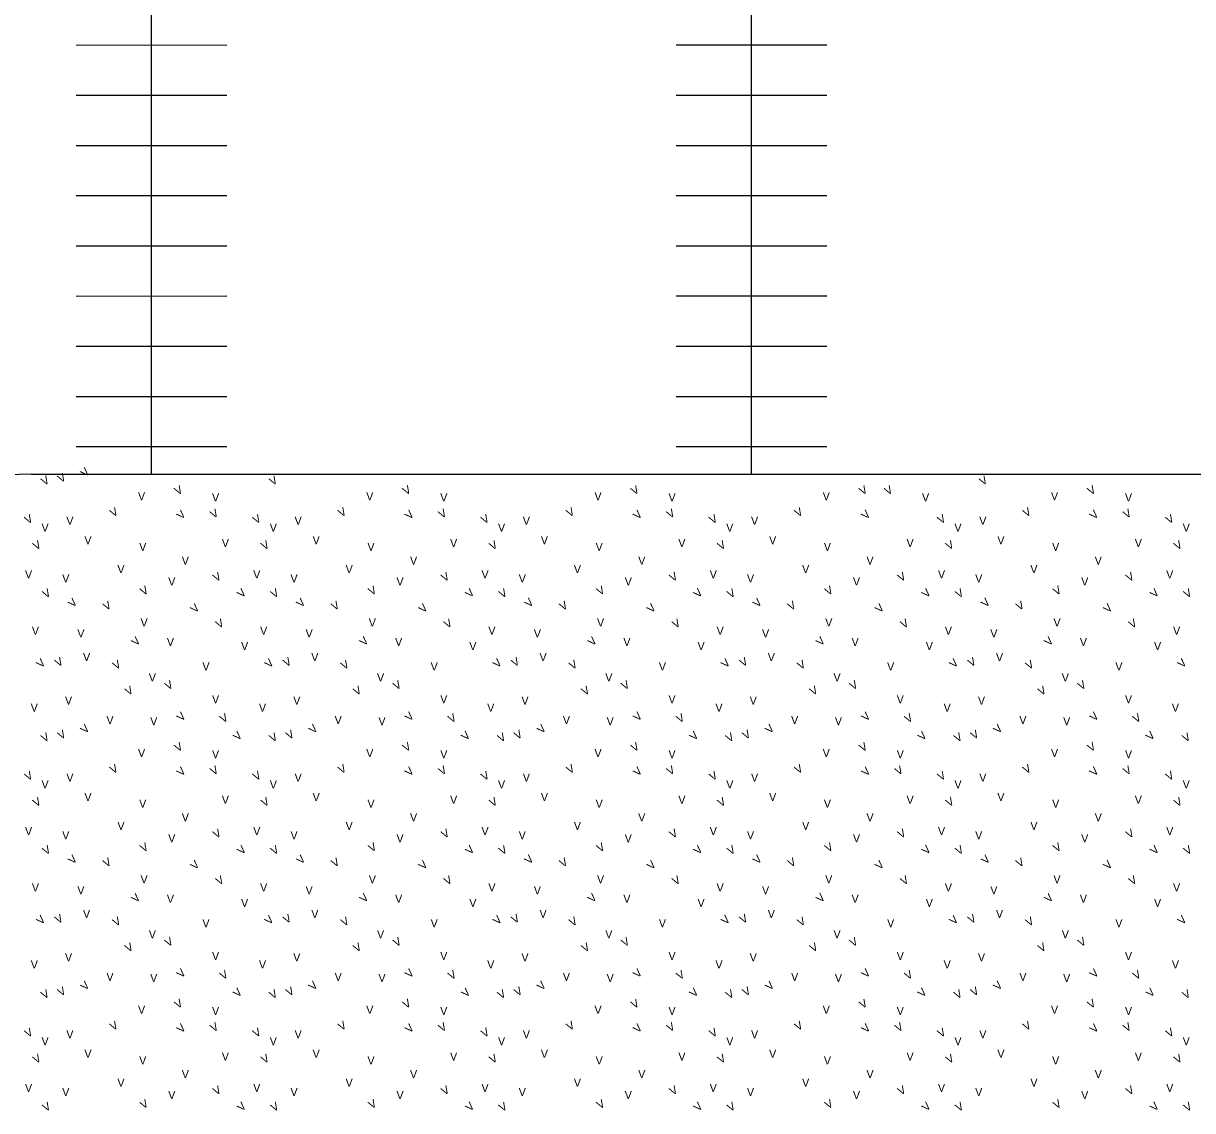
# Model space of a CAD drawing. Extents: x 1007 to 1035.5, y 1000.5 to 1021.5.
# Drawn here: x 1018.088 to 1021.011, y 1016.111 to 1018.829 of the extents above; entities that cross this region are included whole.
import ezdxf

# ---------------------------------------------------------------- set-up
doc = ezdxf.new("R2010")
doc.units = 0
doc.layers.add('Level 1', color=7, linetype='Continuous')

msp = doc.modelspace()

# ---------------------------------------------------------------- linework, layer by layer
at = {"layer": 'Level 1'}
for p, q in [((1018.4087, 1017.7014), (1018.4086, 1020.0298)), ((1019.9087, 1017.7015), (1019.9086, 1020.0298)), ((1019.9087, 1017.7015), (1019.9086, 1020.0298)), ((1018.2204, 1018.7748), (1018.597, 1018.7747)), ((1019.7204, 1018.7748), (1020.097, 1018.7748)), ((1018.2204, 1018.6493), (1018.5969, 1018.6492)), ((1019.7204, 1018.6493), (1020.0969, 1018.6493)), ((1018.2204, 1018.5238), (1018.597, 1018.5238)), ((1019.7204, 1018.5238), (1020.097, 1018.5238)), ((1018.2204, 1018.3983), (1018.597, 1018.3983)), ((1019.7204, 1018.3983), (1020.097, 1018.3983)), ((1018.2205, 1018.2728), (1018.5969, 1018.2728)), ((1019.7205, 1018.2728), (1020.0969, 1018.2728)), ((1018.2205, 1018.1472), (1018.597, 1018.1473)), ((1019.7205, 1018.1473), (1020.097, 1018.1473)), ((1018.2204, 1018.0217), (1018.5969, 1018.0218)), ((1019.7204, 1018.0218), (1020.0969, 1018.0218)), ((1018.2205, 1017.8963), (1018.5969, 1017.8962)), ((1019.7205, 1017.8963), (1020.0969, 1017.8963)), ((1018.2205, 1017.7708), (1018.5971, 1017.7708)), ((1019.7205, 1017.7708), (1020.0971, 1017.7708)), ((1018.1087, 1017.7016), (1023.1587, 1017.7016))]:
    msp.add_line(p, q, dxfattribs=at)
msp.add_arc((1018.1087, 1016.4516), 1.25, 90, 180, dxfattribs=at)

# ---------------------------------------------------------------- texts
for rotation, p in [(45, (1018.2428, 1017.6935)), (29.9221, (1018.1398, 1017.6726)), (29.9221, (1018.1813, 1017.6795)), (29.9221, (1018.7104, 1017.6726)), (29.9221, (1020.4854, 1017.6726)), (29.9221, (1018.4733, 1017.6486)), (29.9221, (1019.0439, 1017.6486)), (29.9221, (1019.6145, 1017.6486)), (29.9221, (1020.1851, 1017.6486)), (29.9221, (1020.2483, 1017.6486)), (29.9221, (1020.7557, 1017.6486)), (29.9221, (1018.0986, 1017.5764)), (29.9221, (1018.3118, 1017.5936)), (45, (1018.4833, 1017.587)), (29.9221, (1018.5627, 1017.5902)), (29.9221, (1018.6692, 1017.5764)), (29.9221, (1018.8824, 1017.5936)), (45, (1019.0539, 1017.587)), (29.9221, (1019.1333, 1017.5902)), (29.9221, (1019.2398, 1017.5764)), (29.9221, (1019.453, 1017.5936)), (45, (1019.6245, 1017.587)), (29.9221, (1019.7038, 1017.5902)), (29.9221, (1019.8103, 1017.5764)), (29.9221, (1020.0236, 1017.5936)), (45, (1020.1951, 1017.587)), (29.9221, (1020.3809, 1017.5764)), (29.9221, (1020.5942, 1017.5936)), (45, (1020.7657, 1017.587)), (29.9221, (1020.845, 1017.5902)), (29.9221, (1020.9515, 1017.5764)), (29.9221, (1018.1192, 1017.5112)), (29.9221, (1018.6898, 1017.5112)), (29.9221, (1019.2603, 1017.5112)), (29.9221, (1019.8309, 1017.5112)), (29.9221, (1020.4015, 1017.5112)), (29.9221, (1020.9721, 1017.5112)), (29.9221, (1018.5695, 1017.4321)), (29.9221, (1019.1401, 1017.4321)), (29.9221, (1019.7107, 1017.4321)), (29.9221, (1020.2813, 1017.4321)), (29.9221, (1020.8518, 1017.4321)), (29.9221, (1018.1433, 1017.3909)), (29.9221, (1018.3874, 1017.3978)), (45, (1018.6344, 1017.3912)), (29.9221, (1018.7138, 1017.3909)), (29.9221, (1018.958, 1017.3978)), (45, (1019.205, 1017.3912)), (29.9221, (1019.2844, 1017.3909)), (29.9221, (1019.5286, 1017.3978)), (45, (1019.7756, 1017.3912)), (29.9221, (1019.855, 1017.3909)), (29.9221, (1020.0992, 1017.3978)), (45, (1020.3462, 1017.3912)), (29.9221, (1020.4256, 1017.3909)), (29.9221, (1020.6698, 1017.3978)), (45, (1020.9168, 1017.3912)), (29.9221, (1020.9962, 1017.3909)), (45, (1018.2119, 1017.3671)), (29.9221, (1018.2947, 1017.36)), (45, (1018.5177, 1017.3533)), (45, (1018.7825, 1017.3671)), (29.9221, (1018.8653, 1017.36)), (45, (1019.0883, 1017.3533)), (45, (1019.3531, 1017.3671)), (29.9221, (1019.4358, 1017.36)), (45, (1019.6588, 1017.3533)), (45, (1019.9237, 1017.3671)), (29.9221, (1020.0064, 1017.36)), (45, (1020.2294, 1017.3533)), (45, (1020.4943, 1017.3671)), (29.9221, (1020.577, 1017.36)), (45, (1020.8, 1017.3533)), (29.9221, (1018.5764, 1017.3153)), (29.9221, (1019.147, 1017.3153)), (29.9221, (1019.7176, 1017.3153)), (29.9221, (1020.2882, 1017.3153)), (29.9221, (1020.8588, 1017.3153)), (45, (1018.3699, 1017.2709)), (45, (1018.9405, 1017.2709)), (45, (1019.5111, 1017.2709)), (45, (1020.0817, 1017.2709)), (45, (1020.6523, 1017.2709)), (45, (1018.1326, 1017.2159)), (29.9221, (1018.1744, 1017.2192)), (29.9221, (1018.3188, 1017.2123)), (45, (1018.7032, 1017.2159)), (29.9221, (1018.745, 1017.2192)), (29.9221, (1018.8893, 1017.2123)), (45, (1019.2738, 1017.2159)), (29.9221, (1019.3156, 1017.2192)), (29.9221, (1019.4599, 1017.2123)), (45, (1019.8443, 1017.2159)), (29.9221, (1019.8862, 1017.2192)), (29.9221, (1020.0305, 1017.2123)), (45, (1020.4149, 1017.2159)), (29.9221, (1020.4568, 1017.2192)), (29.9221, (1020.6011, 1017.2123)), (45, (1020.9855, 1017.2159)), (29.9221, (1018.3497, 1017.1476)), (29.9221, (1018.4493, 1017.1613)), (29.9221, (1018.9203, 1017.1476)), (29.9221, (1019.0199, 1017.1613)), (29.9221, (1019.4908, 1017.1476)), (29.9221, (1019.5905, 1017.1613)), (29.9221, (1020.0614, 1017.1476)), (29.9221, (1020.1611, 1017.1613)), (29.9221, (1020.632, 1017.1476)), (29.9221, (1020.7317, 1017.1613)), (45, (1018.4833, 1017.0826)), (29.9221, (1018.5868, 1017.0788)), (45, (1019.0539, 1017.0826)), (29.9221, (1019.1573, 1017.0788)), (45, (1019.6245, 1017.0826)), (29.9221, (1019.7279, 1017.0788)), (45, (1020.1951, 1017.0826)), (29.9221, (1020.2985, 1017.0788)), (45, (1020.7657, 1017.0826)), (29.9221, (1020.8691, 1017.0788)), (45, (1018.2428, 1017.0517)), (45, (1018.8134, 1017.0517)), (45, (1019.384, 1017.0517)), (45, (1019.9546, 1017.0517)), (45, (1020.5252, 1017.0517)), (29.9221, (1018.1398, 1017.0308)), (29.9221, (1018.1813, 1017.0377)), (45, (1018.6242, 1017.0344)), (29.9221, (1018.7104, 1017.0308)), (29.9221, (1018.7519, 1017.0377)), (45, (1019.1948, 1017.0344)), (29.9221, (1019.281, 1017.0308)), (29.9221, (1019.3225, 1017.0377)), (45, (1019.7653, 1017.0344)), (29.9221, (1019.8516, 1017.0308)), (29.9221, (1019.8931, 1017.0377)), (45, (1020.3359, 1017.0344)), (29.9221, (1020.4222, 1017.0308)), (29.9221, (1020.4637, 1017.0377)), (45, (1020.9065, 1017.0344)), (29.9221, (1020.9928, 1017.0308)), (29.9221, (1018.4733, 1017.0068)), (29.9221, (1019.0439, 1017.0068)), (29.9221, (1019.6145, 1017.0068)), (29.9221, (1020.1851, 1017.0068)), (29.9221, (1020.7557, 1017.0068)), (29.9221, (1018.0986, 1016.9346)), (29.9221, (1018.3118, 1016.9518)), (45, (1018.4833, 1016.9452)), (29.9221, (1018.5627, 1016.9483)), (29.9221, (1018.6692, 1016.9346)), (29.9221, (1018.8824, 1016.9518)), (45, (1019.0539, 1016.9452)), (29.9221, (1019.1333, 1016.9483)), (29.9221, (1019.2398, 1016.9346)), (29.9221, (1019.453, 1016.9518)), (45, (1019.6245, 1016.9452)), (29.9221, (1019.7038, 1016.9483)), (29.9221, (1019.8103, 1016.9346)), (29.9221, (1020.0236, 1016.9518)), (45, (1020.1951, 1016.9452)), (29.9221, (1020.2744, 1016.9483)), (29.9221, (1020.3809, 1016.9346)), (29.9221, (1020.5942, 1016.9518)), (45, (1020.7657, 1016.9452)), (29.9221, (1020.845, 1016.9483)), (29.9221, (1020.9515, 1016.9346)), (29.9221, (1018.1192, 1016.8693)), (29.9221, (1018.6898, 1016.8693)), (29.9221, (1019.2603, 1016.8693)), (29.9221, (1019.8309, 1016.8693)), (29.9221, (1020.4015, 1016.8693)), (29.9221, (1020.9721, 1016.8693)), (29.9221, (1018.5695, 1016.7903)), (29.9221, (1019.1401, 1016.7903)), (29.9221, (1019.7107, 1016.7903)), (29.9221, (1020.2813, 1016.7903)), (29.9221, (1020.8518, 1016.7903)), (29.9221, (1018.1433, 1016.7491)), (29.9221, (1018.3874, 1016.7559)), (45, (1018.6344, 1016.7493)), (29.9221, (1018.7138, 1016.7491)), (29.9221, (1018.958, 1016.7559)), (45, (1019.205, 1016.7493)), (29.9221, (1019.2844, 1016.7491)), (29.9221, (1019.5286, 1016.7559)), (45, (1019.7756, 1016.7493)), (29.9221, (1019.855, 1016.7491)), (29.9221, (1020.0992, 1016.7559)), (45, (1020.3462, 1016.7493)), (29.9221, (1020.4256, 1016.7491)), (29.9221, (1020.6698, 1016.7559)), (45, (1020.9168, 1016.7493)), (29.9221, (1020.9962, 1016.7491)), (45, (1018.2119, 1016.7253)), (29.9221, (1018.2947, 1016.7182)), (45, (1018.5177, 1016.7115)), (45, (1018.7825, 1016.7253)), (29.9221, (1018.8653, 1016.7182)), (45, (1019.0883, 1016.7115)), (45, (1019.3531, 1016.7253)), (29.9221, (1019.4358, 1016.7182)), (45, (1019.6588, 1016.7115)), (45, (1019.9237, 1016.7253)), (29.9221, (1020.0064, 1016.7182)), (45, (1020.2294, 1016.7115)), (45, (1020.4943, 1016.7253)), (29.9221, (1020.577, 1016.7182)), (45, (1020.8, 1016.7115)), (29.9221, (1018.5764, 1016.6735)), (29.9221, (1019.147, 1016.6735)), (29.9221, (1019.7176, 1016.6735)), (29.9221, (1020.2882, 1016.6735)), (29.9221, (1020.8588, 1016.6735)), (45, (1018.3699, 1016.6291)), (45, (1018.9405, 1016.6291)), (45, (1019.5111, 1016.6291)), (45, (1020.0817, 1016.6291)), (45, (1020.6523, 1016.6291)), (45, (1018.1326, 1016.5741)), (29.9221, (1018.1744, 1016.5773)), (29.9221, (1018.3188, 1016.5704)), (45, (1018.7032, 1016.5741)), (29.9221, (1018.745, 1016.5773)), (29.9221, (1018.8893, 1016.5704)), (45, (1019.2738, 1016.5741)), (29.9221, (1019.3156, 1016.5773)), (29.9221, (1019.4599, 1016.5704)), (45, (1019.8443, 1016.5741)), (29.9221, (1019.8862, 1016.5773)), (29.9221, (1020.0305, 1016.5704)), (45, (1020.4149, 1016.5741)), (29.9221, (1020.4568, 1016.5773)), (29.9221, (1020.6011, 1016.5704)), (45, (1020.9855, 1016.5741)), (29.9221, (1018.3497, 1016.5058)), (29.9221, (1018.4493, 1016.5195)), (29.9221, (1018.9203, 1016.5058)), (29.9221, (1019.0199, 1016.5195)), (29.9221, (1019.4908, 1016.5058)), (29.9221, (1019.5905, 1016.5195)), (29.9221, (1020.0614, 1016.5058)), (29.9221, (1020.1611, 1016.5195)), (29.9221, (1020.632, 1016.5058)), (29.9221, (1020.7317, 1016.5195)), (45, (1018.4833, 1016.4408)), (29.9221, (1018.5868, 1016.437)), (45, (1019.0539, 1016.4408)), (29.9221, (1019.1573, 1016.437)), (45, (1019.6245, 1016.4408)), (29.9221, (1019.7279, 1016.437)), (45, (1020.1951, 1016.4408)), (29.9221, (1020.2985, 1016.437)), (45, (1020.7657, 1016.4408)), (29.9221, (1020.8691, 1016.437)), (45, (1018.2428, 1016.4098)), (45, (1018.8134, 1016.4098)), (45, (1019.384, 1016.4098)), (45, (1019.9546, 1016.4098)), (45, (1020.5252, 1016.4098)), (29.9221, (1018.1398, 1016.3889)), (29.9221, (1018.1813, 1016.3958)), (45, (1018.6242, 1016.3926)), (29.9221, (1018.7104, 1016.3889)), (29.9221, (1018.7519, 1016.3958)), (45, (1019.1948, 1016.3926)), (29.9221, (1019.281, 1016.3889)), (29.9221, (1019.3225, 1016.3958)), (45, (1019.7653, 1016.3926)), (29.9221, (1019.8516, 1016.3889)), (29.9221, (1019.8931, 1016.3958)), (45, (1020.3359, 1016.3926)), (29.9221, (1020.4222, 1016.3889)), (29.9221, (1020.4637, 1016.3958)), (45, (1020.9065, 1016.3926)), (29.9221, (1020.9928, 1016.3889)), (29.9221, (1018.4733, 1016.3649)), (29.9221, (1019.0439, 1016.3649)), (29.9221, (1019.6145, 1016.3649)), (29.9221, (1020.1851, 1016.3649)), (29.9221, (1020.7557, 1016.3649)), (29.9221, (1018.0986, 1016.2928)), (29.9221, (1018.3118, 1016.3099)), (45, (1018.4833, 1016.3033)), (29.9221, (1018.5627, 1016.3065)), (29.9221, (1018.6692, 1016.2928)), (29.9221, (1018.8824, 1016.3099)), (45, (1019.0539, 1016.3033)), (29.9221, (1019.1333, 1016.3065)), (29.9221, (1019.2398, 1016.2928)), (29.9221, (1019.453, 1016.3099)), (45, (1019.6245, 1016.3033)), (29.9221, (1019.7038, 1016.3065)), (29.9221, (1019.8103, 1016.2928)), (29.9221, (1020.0236, 1016.3099)), (45, (1020.1951, 1016.3033)), (29.9221, (1020.2744, 1016.3065)), (29.9221, (1020.3809, 1016.2928)), (29.9221, (1020.5942, 1016.3099)), (45, (1020.7657, 1016.3033)), (29.9221, (1020.845, 1016.3065)), (29.9221, (1020.9515, 1016.2928)), (29.9221, (1018.1192, 1016.2275)), (29.9221, (1018.6898, 1016.2275)), (29.9221, (1019.2603, 1016.2275)), (29.9221, (1019.8309, 1016.2275)), (29.9221, (1020.4015, 1016.2275)), (29.9221, (1020.9721, 1016.2275)), (29.9221, (1018.5695, 1016.1484)), (29.9221, (1019.1401, 1016.1484)), (29.9221, (1019.7107, 1016.1484)), (29.9221, (1020.2813, 1016.1484)), (29.9221, (1020.8518, 1016.1484)), (29.9221, (1018.3874, 1016.1141)), (29.9221, (1018.958, 1016.1141)), (29.9221, (1019.5286, 1016.1141)), (29.9221, (1020.0992, 1016.1141)), (29.9221, (1020.6698, 1016.1141)), (29.9221, (1018.1433, 1016.1073)), (45, (1018.6344, 1016.1075)), (29.9221, (1018.7138, 1016.1073)), (45, (1019.205, 1016.1075)), (29.9221, (1019.2844, 1016.1073)), (45, (1019.7756, 1016.1075)), (29.9221, (1019.855, 1016.1073)), (45, (1020.3462, 1016.1075)), (29.9221, (1020.4256, 1016.1073)), (45, (1020.9168, 1016.1075)), (29.9221, (1020.9962, 1016.1073))]:
    msp.add_text('V', height=0.02, rotation=rotation, dxfattribs=at).set_placement(p)
for p in [(1018.3748, 1017.6367), (1018.5598, 1017.6338), (1018.9453, 1017.6367), (1019.1303, 1017.6338), (1019.5159, 1017.6367), (1019.7009, 1017.6338), (1020.0865, 1017.6367), (1020.3348, 1017.6338), (1020.6571, 1017.6367), (1020.8421, 1017.6338), (1018.1335, 1017.5583), (1018.1956, 1017.5754), (1018.7041, 1017.5583), (1018.7662, 1017.5754), (1019.2747, 1017.5583), (1019.3368, 1017.5754), (1019.8453, 1017.5583), (1019.9073, 1017.5754), (1020.4158, 1017.5583), (1020.4779, 1017.5754), (1020.9864, 1017.5583), (1018.2408, 1017.5268), (1018.8113, 1017.5268), (1019.3819, 1017.5268), (1019.9525, 1017.5268), (1020.5231, 1017.5268), (1018.3777, 1017.5102), (1018.5843, 1017.5198), (1018.9483, 1017.5102), (1019.1549, 1017.5198), (1019.5188, 1017.5102), (1019.7255, 1017.5198), (1020.0894, 1017.5102), (1020.2961, 1017.5198), (1020.66, 1017.5102), (1020.8667, 1017.5198), (1018.4842, 1017.4758), (1019.0548, 1017.4758), (1019.6253, 1017.4758), (1020.1959, 1017.4758), (1020.7665, 1017.4758), (1018.0923, 1017.4414), (1018.3233, 1017.4546), (1018.6628, 1017.4414), (1018.8938, 1017.4546), (1019.2334, 1017.4414), (1019.4644, 1017.4546), (1019.804, 1017.4414), (1020.035, 1017.4546), (1020.3746, 1017.4414), (1020.6056, 1017.4546), (1020.9452, 1017.4414), (1018.1853, 1017.4312), (1018.4503, 1017.4237), (1018.7559, 1017.4312), (1019.0209, 1017.4237), (1019.3265, 1017.4312), (1019.5915, 1017.4237), (1019.8971, 1017.4312), (1020.1621, 1017.4237), (1020.4677, 1017.4312), (1020.7327, 1017.4237), (1018.3811, 1017.3212), (1018.9517, 1017.3212), (1019.5223, 1017.3212), (1020.0928, 1017.3212), (1020.6634, 1017.3212), (1018.1094, 1017.3006), (1018.2231, 1017.2938), (1018.68, 1017.3006), (1018.7937, 1017.2938), (1019.2506, 1017.3006), (1019.3643, 1017.2938), (1019.8212, 1017.3006), (1019.9348, 1017.2938), (1020.3918, 1017.3006), (1020.5054, 1017.2938), (1020.9623, 1017.3006), (1018.4469, 1017.2725), (1018.6324, 1017.2622), (1019.0175, 1017.2725), (1019.203, 1017.2622), (1019.5881, 1017.2725), (1019.7736, 1017.2622), (1020.1587, 1017.2725), (1020.3442, 1017.2622), (1020.7293, 1017.2725), (1020.9148, 1017.2622), (1018.2373, 1017.2347), (1018.8079, 1017.2347), (1019.3785, 1017.2347), (1019.9491, 1017.2347), (1020.5197, 1017.2347), (1018.5358, 1017.2113), (1019.1063, 1017.2113), (1019.6769, 1017.2113), (1020.2475, 1017.2113), (1020.8181, 1017.2113), (1018.4018, 1017.1838), (1018.9723, 1017.1838), (1019.5429, 1017.1838), (1020.1135, 1017.1838), (1020.6841, 1017.1838), (1018.1922, 1017.126), (1018.5598, 1017.1294), (1018.7628, 1017.126), (1019.1303, 1017.1294), (1019.3333, 1017.126), (1019.7009, 1017.1294), (1019.9039, 1017.126), (1020.2715, 1017.1294), (1020.4745, 1017.126), (1020.8421, 1017.1294), (1018.1065, 1017.1082), (1018.6771, 1017.1082), (1019.2477, 1017.1082), (1019.8183, 1017.1082), (1020.3888, 1017.1082), (1020.9594, 1017.1082), (1018.2958, 1017.0773), (1018.4052, 1017.0744), (1018.8663, 1017.0773), (1018.9758, 1017.0744), (1019.4369, 1017.0773), (1019.5463, 1017.0744), (1020.0075, 1017.0773), (1020.1169, 1017.0744), (1020.5781, 1017.0773), (1020.6875, 1017.0744), (1018.3748, 1016.9948), (1018.5598, 1016.992), (1018.9453, 1016.9948), (1019.1303, 1016.992), (1019.5159, 1016.9948), (1019.7009, 1016.992), (1020.0865, 1016.9948), (1020.2715, 1016.992), (1020.6571, 1016.9948), (1020.8421, 1016.992), (1018.1335, 1016.9164), (1018.1956, 1016.9336), (1018.7041, 1016.9164), (1018.7662, 1016.9336), (1019.2747, 1016.9164), (1019.3368, 1016.9336), (1019.8453, 1016.9164), (1019.9073, 1016.9336), (1020.4158, 1016.9164), (1020.4779, 1016.9336), (1020.9864, 1016.9164), (1018.2408, 1016.8849), (1018.8113, 1016.8849), (1019.3819, 1016.8849), (1019.9525, 1016.8849), (1020.5231, 1016.8849), (1018.3777, 1016.8683), (1018.5843, 1016.878), (1018.9483, 1016.8683), (1019.1549, 1016.878), (1019.5188, 1016.8683), (1019.7255, 1016.878), (1020.0894, 1016.8683), (1020.2961, 1016.878), (1020.66, 1016.8683), (1020.8667, 1016.878), (1018.4842, 1016.834), (1019.0548, 1016.834), (1019.6253, 1016.834), (1020.1959, 1016.834), (1020.7665, 1016.834), (1018.0923, 1016.7996), (1018.3233, 1016.8128), (1018.6628, 1016.7996), (1018.8938, 1016.8128), (1019.2334, 1016.7996), (1019.4644, 1016.8128), (1019.804, 1016.7996), (1020.035, 1016.8128), (1020.3746, 1016.7996), (1020.6056, 1016.8128), (1020.9452, 1016.7996), (1018.1853, 1016.7893), (1018.4503, 1016.7818), (1018.7559, 1016.7893), (1019.0209, 1016.7818), (1019.3265, 1016.7893), (1019.5915, 1016.7818), (1019.8971, 1016.7893), (1020.1621, 1016.7818), (1020.4677, 1016.7893), (1020.7327, 1016.7818), (1018.3811, 1016.6793), (1018.9517, 1016.6793), (1019.5223, 1016.6793), (1020.0928, 1016.6793), (1020.6634, 1016.6793), (1018.1094, 1016.6588), (1018.2231, 1016.6519), (1018.68, 1016.6588), (1018.7937, 1016.6519), (1019.2506, 1016.6588), (1019.3643, 1016.6519), (1019.8212, 1016.6588), (1019.9348, 1016.6519), (1020.3918, 1016.6588), (1020.5054, 1016.6519), (1020.9623, 1016.6588), (1018.4469, 1016.6307), (1018.6324, 1016.6203), (1019.0175, 1016.6307), (1019.203, 1016.6203), (1019.5881, 1016.6307), (1019.7736, 1016.6203), (1020.1587, 1016.6307), (1020.3442, 1016.6203), (1020.7293, 1016.6307), (1020.9148, 1016.6203), (1018.2373, 1016.5928), (1018.8079, 1016.5928), (1019.3785, 1016.5928), (1019.9491, 1016.5928), (1020.5197, 1016.5928), (1018.5358, 1016.5694), (1019.1063, 1016.5694), (1019.6769, 1016.5694), (1020.2475, 1016.5694), (1020.8181, 1016.5694), (1018.4018, 1016.5419), (1018.9723, 1016.5419), (1019.5429, 1016.5419), (1020.1135, 1016.5419), (1020.6841, 1016.5419), (1018.1922, 1016.4842), (1018.5598, 1016.4876), (1018.7628, 1016.4842), (1019.1303, 1016.4876), (1019.3333, 1016.4842), (1019.7009, 1016.4876), (1019.9039, 1016.4842), (1020.2715, 1016.4876), (1020.4745, 1016.4842), (1020.8421, 1016.4876), (1018.1065, 1016.4663), (1018.6771, 1016.4663), (1019.2477, 1016.4663), (1019.8183, 1016.4663), (1020.3888, 1016.4663), (1020.9594, 1016.4663), (1018.2958, 1016.4354), (1018.4052, 1016.4326), (1018.8663, 1016.4354), (1018.9758, 1016.4326), (1019.4369, 1016.4354), (1019.5463, 1016.4326), (1020.0075, 1016.4354), (1020.1169, 1016.4326), (1020.5781, 1016.4354), (1020.6875, 1016.4326), (1018.3748, 1016.353), (1018.5598, 1016.3502), (1018.9453, 1016.353), (1019.1303, 1016.3502), (1019.5159, 1016.353), (1019.7009, 1016.3502), (1020.0865, 1016.353), (1020.2715, 1016.3502), (1020.6571, 1016.353), (1020.8421, 1016.3502), (1018.1335, 1016.2746), (1018.1956, 1016.2918), (1018.7041, 1016.2746), (1018.7662, 1016.2918), (1019.2747, 1016.2746), (1019.3368, 1016.2918), (1019.8453, 1016.2746), (1019.9073, 1016.2918), (1020.4158, 1016.2746), (1020.4779, 1016.2918), (1020.9864, 1016.2746), (1018.2408, 1016.2431), (1018.8113, 1016.2431), (1019.3819, 1016.2431), (1019.9525, 1016.2431), (1020.5231, 1016.2431), (1018.3777, 1016.2265), (1018.5843, 1016.2362), (1018.9483, 1016.2265), (1019.1549, 1016.2362), (1019.5188, 1016.2265), (1019.7255, 1016.2362), (1020.0894, 1016.2265), (1020.2961, 1016.2362), (1020.66, 1016.2265), (1020.8667, 1016.2362), (1018.4842, 1016.1922), (1019.0548, 1016.1922), (1019.6253, 1016.1922), (1020.1959, 1016.1922), (1020.7665, 1016.1922), (1018.0923, 1016.1578), (1018.3233, 1016.1709), (1018.6628, 1016.1578), (1018.8938, 1016.1709), (1019.2334, 1016.1578), (1019.4644, 1016.1709), (1019.804, 1016.1578), (1020.035, 1016.1709), (1020.3746, 1016.1578), (1020.6056, 1016.1709), (1020.9452, 1016.1578), (1018.1853, 1016.1475), (1018.4503, 1016.14), (1018.7559, 1016.1475), (1019.0209, 1016.14), (1019.3265, 1016.1475), (1019.5915, 1016.14), (1019.8971, 1016.1475), (1020.1621, 1016.14), (1020.4677, 1016.1475), (1020.7327, 1016.14)]:
    msp.add_text('V', height=0.02, dxfattribs=at).set_placement(p)

doc.saveas('drawing.dxf')
